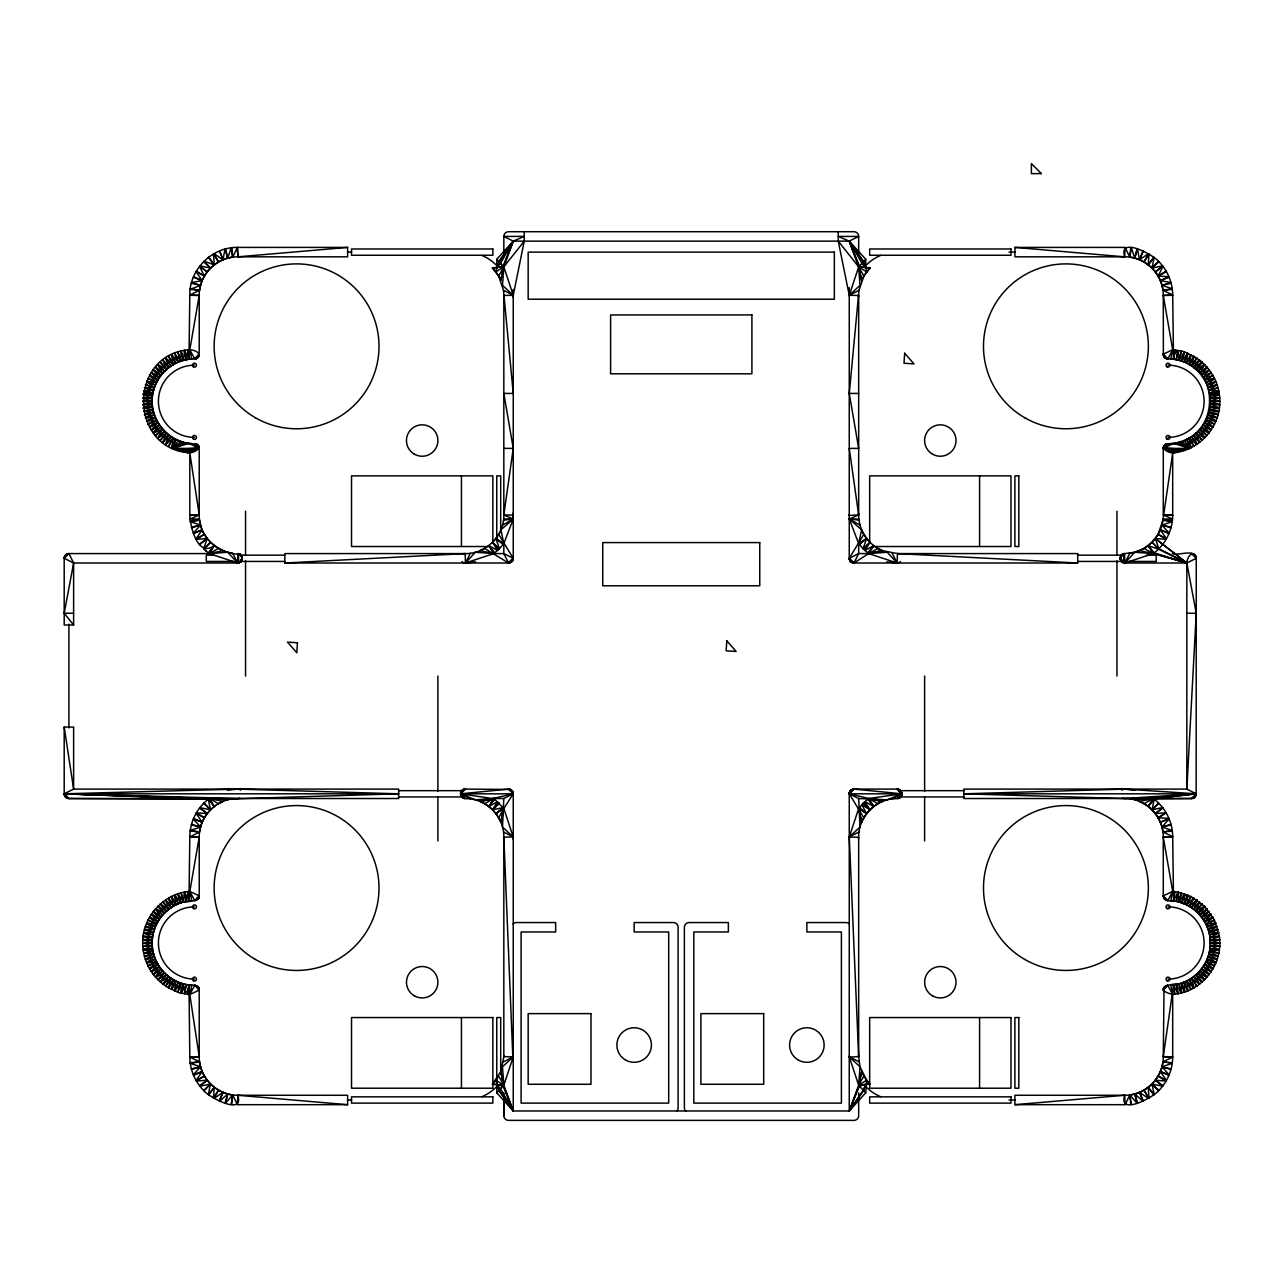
<?xml version="1.0" encoding="UTF-8"?>
<svg xmlns="http://www.w3.org/2000/svg" width="1284" height="1284" viewBox="0 0 1284 1284"><rect width="100%" height="100%" fill="white"/><g stroke="black" fill="none" stroke-linecap="round" stroke-linejoin="round"><path stroke-width="1.5" d="M858.675 1092.861L858.675 1115.684A4.703 4.703 0 0 1 853.972 1120.386L508.544 1120.386A4.703 4.703 0 0 1 503.826 1115.684L503.826 1092.861M1014.906 1104.689L1125.121 1104.689L1124.656 1095.268L1014.906 1095.268L1014.906 1104.689L1124.656 1095.268C1145.328 1095.766 1163.785 1077.324 1163.272 1056.652L1173.528 985.005L1177.942 993.816L1176.256 984.539L1181.248 993.062L1178.953 983.913L1181.553 992.981L1184.795 991.986L1181.617 983.111L1181.553 992.981L1172.693 994.538C1151.748 988.905 1170.751 983.255 1178.953 983.913C1197.089 979.355 1210.668 961.652 1210.379 942.97C1210.668 924.287 1197.089 906.584 1178.953 902.026C1174.314 899.522 1164.042 903.487 1163.272 895.863L1163.272 837.136C1163.785 816.399 1145.232 797.942 1124.495 798.504A4.703 4.703 0 0 1 1122.714 798.022M198.699 898.046L199.229 895.863L189.807 891.401C163.935 893.134 142.219 916.904 142.701 942.809C142.636 955.264 147.259 967.654 155.46 977.012C159.248 981.345 163.758 985.053 168.75 987.91C176.438 990.815 187.287 1000.3 188.989 985.005L189.807 1056.796C189.823 1069.46 195.04 1081.995 204.06 1090.87C209.164 1097.242 244.233 1116.245 237.845 1095.268C217.173 1095.766 198.731 1077.324 199.229 1056.652L199.229 990.076C198.426 982.421 188.234 986.433 183.548 983.913C167.305 979.756 154.497 965.151 152.491 948.507C150.116 931.911 158.718 914.481 173.324 906.263C180.322 899.635 191.653 903.84 198.474 898.431M858.37 513.439A4.703 4.703 0 0 1 858.659 514.804C858.563 528.398 866.106 541.655 877.919 548.412A38.456 38.456 0 0 0 882.429 550.643L897.452 553.597L897.147 563.002L886.891 561.814M1166.931 443.799C1159.147 446.607 1166.642 452.883 1172.693 452.851C1198.566 451.117 1220.281 427.347 1219.8 401.443C1219.864 388.988 1215.242 376.597 1207.04 367.24C1203.252 362.907 1198.742 359.199 1193.767 356.342C1186.063 353.437 1175.229 343.952 1173.528 359.247L1166.498 358.653L1163.368 355.074L1163.272 295.448C1163.785 274.776 1145.328 256.335 1124.656 256.832C1118.284 235.855 1153.353 254.858 1158.441 261.23C1167.477 270.105 1172.693 282.64 1172.693 295.304L1173.528 359.247C1226.316 365.218 1218.757 446.688 1166.081 444.071M1121.446 561.589L1120.13 557.754L1121.927 554.576M240.204 554.303C219.066 554.158 198.522 537.258 199.229 514.964L199.229 448.389L196.003 443.911C203.418 447.281 195.104 452.433 189.807 452.851C128.272 449.159 128.272 353.405 189.807 349.713C202.679 351.062 201.042 359.616 191.749 358.974C175.956 359.873 161.27 370.402 155.348 385.056C142.733 412.485 166.808 445.628 196.436 444.071M160.885 375.474L153.326 369.856L160.885 375.474L155.46 367.24L162.651 373.339L157.772 364.752L164.545 371.301L157.996 364.544L166.567 369.407L162.859 360.274L168.718 367.657L165.604 358.284L170.965 366.036L165.861 358.124L173.324 364.576L171.462 354.882L175.764 363.26L171.735 354.753L178.299 362.12L174.544 353.469L180.9 361.141L180.964 351.27L183.548 360.339L184.559 350.436L188.989 359.247L189.807 295.304C189.213 269.704 212.101 246.817 237.7 247.411L347.611 247.411L347.611 256.832L237.845 256.832C217.173 256.335 198.731 274.776 199.229 295.448L199.229 354.175L196.003 358.653L199.229 354.175L198.892 355.941M64.762 796.032L64.2 793.817L237.7 789.098L398.634 793.817L232.677 798.857L209.244 798.52C197.142 807.315 189.791 822.049 189.807 836.991L188.989 900.935L184.559 892.123L186.244 901.4L184.254 892.187L183.548 902.026L178.011 893.857L180.9 902.829L174.833 895.044L178.299 903.808L174.544 895.157L175.764 904.947L171.462 896.569L173.324 906.263L168.477 898.174L170.965 907.724L165.604 899.972L168.718 909.345L160.468 903.92L166.567 911.094L157.996 906.231L164.545 912.988L155.669 908.687L162.651 915.027L155.46 908.928L160.885 917.161L153.326 911.56L159.28 919.424L151.351 914.32L157.804 921.768L149.57 917.193L156.504 924.223L146.713 923.003L155.348 926.743L146.601 923.292L154.385 929.343L144.514 929.407L153.566 931.991L143.728 932.714L152.94 934.704L143.68 933.019L152.491 937.432L143.134 936.357L152.218 940.193L142.813 939.727L152.122 942.97A42.388 42.388 0 0 0 191.749 985.277L189.807 994.538L199.229 1056.652L189.823 1057.117L199.229 1056.652M65.917 797.444L64.2 793.817L73.621 789.098L73.621 727.081L64.2 727.081L64.2 793.817L209.244 798.52L222.983 801.457A38.456 38.456 0 0 0 199.566 831.968L189.807 836.991L199.229 837.136C198.876 818.357 213.995 801.007 232.677 798.857M65.917 554.656L64.2 558.299L73.621 563.002L237.7 563.002L238.005 553.597A4.703 4.703 0 0 1 241.264 555.218L241.809 555.988M512.99 1060.873L503.826 837.136C504.179 818.357 489.06 801.007 470.377 798.857C467.424 798.536 463.01 799.37 461.261 796.128C459.431 793.175 461.903 788.954 465.37 789.098L510.342 789.451M512.894 513.295A4.703 4.703 0 0 1 513.247 515.109L512.99 519.185M849.35 296.235A4.703 4.703 0 0 1 849.254 295.304L849.27 294.999M849.27 1057.117L858.675 1056.652L849.27 836.686M1121.799 561.911L1124.816 563.002L1153.273 553.581C1165.374 544.785 1172.725 530.051 1172.693 515.109L1172.693 452.851L1162.935 520.132L1158.12 534.337L1152.005 542.313L1144.044 548.412L1134.767 552.264L1123.58 553.741L1120.707 555.988M1164.299 898.8L1163.272 895.863L1172.693 891.401L1177.942 892.123L1191.038 896.569L1204.52 906.231L1214.391 919.922L1219.335 936.052L1219.704 939.727L1210.379 942.97A42.388 42.388 0 0 1 1170.767 985.277L1172.693 994.538L1172.693 1056.796C1172.693 1069.46 1167.477 1081.995 1158.441 1090.87C1153.353 1097.242 1118.284 1116.245 1124.656 1095.268M1210.282 945.746L1219.704 946.212L1210.282 945.746L1219.383 949.582L1210.009 948.507L1219.335 949.887L1209.56 951.235L1218.067 956.227L1208.934 953.948L1217.104 959.485L1208.132 956.596L1215.916 962.663L1207.153 959.196L1215.804 962.936L1206.013 961.716L1212.931 968.746L1204.697 964.172L1211.149 971.635L1203.236 966.515L1209.191 974.395L1201.615 968.778L1207.04 977.012L1199.866 970.913L1206.848 977.252L1197.956 972.951L1204.52 979.708L1195.934 974.845L1202.033 982.019L1193.799 976.594L1199.4 984.17L1191.536 978.215L1194.024 987.765L1189.177 979.676L1193.767 987.91L1186.737 980.992L1187.957 990.783L1184.217 982.132L1184.795 991.986C1206.414 984.956 1221.469 962.406 1219.704 939.727L1210.282 940.193L1219.383 936.357L1210.009 937.432L1218.837 933.019L1209.56 934.704L1218.773 932.714L1208.934 931.991L1217.104 926.454L1208.132 929.343L1215.916 923.292L1207.153 926.743L1215.804 923.003L1206.013 924.223L1212.931 917.193L1204.697 921.768L1211.149 914.32L1203.236 919.424L1210.989 914.064L1201.615 917.161L1207.04 908.928L1199.866 915.027L1204.729 906.44L1197.956 912.988L1204.52 906.231L1195.934 911.094L1199.657 901.962L1193.799 909.345L1196.897 899.972L1189.177 906.263L1193.767 898.03L1186.737 904.947L1187.957 895.157L1184.217 903.808L1184.795 893.953L1181.617 902.829L1184.49 893.857L1178.953 902.026L1178.247 892.187L1176.256 901.4L1177.942 892.123L1173.528 900.935L1172.693 836.991C1172.725 822.049 1165.374 807.315 1153.273 798.52L1129.824 798.857M237.7 1104.689L347.611 1104.689L347.611 1095.268L237.845 1095.268L237.396 1104.689L232.677 1094.931A38.456 38.456 0 0 1 199.566 1061.82L189.823 1057.117M1124.816 247.411L1014.906 247.411L1014.906 256.832L1124.656 256.832L1125.121 247.427L1129.824 257.169A38.456 38.456 0 0 1 1162.935 290.28L1172.693 294.983L1163.272 295.448L1172.693 349.713L1170.767 358.974A42.388 42.388 0 0 1 1210.379 401.282L1219.704 404.524L1210.282 404.059L1219.383 407.895L1210.009 406.819L1219.335 408.2L1209.56 409.548L1218.773 411.538L1208.934 412.26L1217.007 418.086L1208.132 414.909L1215.916 420.959L1207.153 417.509L1215.804 421.248L1206.013 420.028L1212.931 427.058L1204.697 422.484L1211.149 429.931L1203.236 424.827L1209.191 432.708L1201.615 427.091L1208.998 432.949L1199.866 429.225L1204.729 437.812L1197.956 431.263L1204.52 438.021L1195.934 433.157L1199.657 442.29L1193.799 434.907L1196.897 444.28L1191.536 436.528L1196.64 444.441L1189.177 437.988L1191.038 447.683L1186.737 439.305L1189.514 448.389L1163.272 448.389L1163.272 514.964L1172.453 519.041L1163.015 519.041L1172.324 521.063L1162.935 520.132A38.456 38.456 0 0 1 1129.824 553.243L1124.816 563.002L1121.141 561.252M858.675 1056.652L858.675 837.136C858.322 818.357 873.441 801.007 892.123 798.857C895.076 798.536 899.506 799.37 901.256 796.128C903.085 793.175 900.614 788.954 897.147 789.098L853.972 789.098L850.634 790.479M1196.158 794.732L1196.255 558.299C1194.634 549.712 1187.267 554.897 1186.833 563.002L1196.255 613.254L1186.833 789.098L1196.255 793.817L1194.521 797.444M463.267 554.078A4.703 4.703 0 0 1 465.049 553.597C485.85 554.158 504.403 535.588 503.842 514.804A4.703 4.703 0 0 1 504.002 513.889M858.37 1055.127A4.703 4.703 0 0 1 858.659 1056.491L859.991 1066.763L866.636 1080.213L865.737 1092.828L849.254 1110.965L513.247 1110.965L503.826 1085.269L492.237 1084.274L500.888 1071.514L503.842 1056.491A4.703 4.703 0 0 1 504.002 1055.576M900.501 561.589A4.703 4.703 0 0 1 897.147 563.002L868.69 553.581L863.506 549.183L858.675 543.581L849.254 519.041L858.675 514.964L849.254 448.389L858.675 448.389L849.254 393.434L859.012 290.28L863.843 276.076L870.279 267.826L858.675 266.847L838.259 241.135L838.259 231.714M901.817 794.363L901.785 792.966M1120.948 555.587L1120.434 560.033L1122.569 562.44M1120.868 560.867L1120.113 558.684L1123.436 562.793L1124.046 553.645L1120.13 557.754L1124.351 562.986M512.894 792.003L513.247 793.817L503.826 798.52L502.509 827.04L513.247 836.991A4.703 4.703 0 0 1 512.894 838.805M852.592 789.307L849.286 793.351L852.592 789.307L850.329 790.816L849.254 793.817L849.254 1110.965L858.675 1085.269L859.991 1066.763L849.254 1056.796A4.703 4.703 0 0 1 849.35 1055.881M190.192 1062.751L199.566 1061.82L190.273 1063.361L200.545 1066.763L193.338 1074.836L202.166 1071.514L196.083 1080.47L204.397 1076.04L196.388 1081.016L207.189 1080.213L199.903 1086.2L210.496 1084.001L208.313 1094.594L214.284 1087.307L213.497 1098.109L218.473 1090.116L214.027 1098.414L222.983 1092.331L219.66 1101.158L227.75 1093.952L225.599 1103.133L232.677 1094.931L231.746 1104.32M1172.324 289.349L1162.935 290.28L1172.244 288.74L1161.956 285.353L1170.976 282.608L1160.335 280.586L1168.921 276.686L1158.12 276.076L1162.983 266.398L1155.327 271.887L1162.614 265.9L1152.005 268.099L1154.204 257.506L1148.217 264.793L1149.019 253.991L1144.044 262L1148.49 253.686L1139.534 259.769L1137.496 249.128L1134.767 258.148L1131.364 247.876L1129.824 257.169L1130.755 247.796M239.947 562.44L241.36 561.252L237.7 563.002L238.471 553.645L242.178 556.839L241.055 561.589M460.683 794.363L460.731 792.966M901.753 794.812L901.673 792.501M187.913 994.362L188.989 985.005L187.608 994.314L189.807 994.538L199.229 990.076L198.474 987.508M1174.908 349.938L1173.528 359.247L1174.908 349.938L1177.942 350.436L1176.256 359.713L1178.247 350.5L1178.953 360.339L1184.49 352.169L1181.617 361.141L1187.668 353.357L1186.737 363.26L1191.038 354.882L1189.177 364.576L1194.024 356.487L1191.536 366.036L1199.4 360.082L1193.799 367.657L1202.033 362.232L1199.657 360.274L1193.799 367.657M1174.603 891.577L1173.528 900.935L1174.908 891.626M1123.436 562.793L1124.495 553.597A4.703 4.703 0 0 0 1121.237 555.218M189.823 836.686L199.229 837.136L189.807 891.401L191.749 900.678A42.388 42.388 0 0 0 152.122 942.97L142.813 946.212L152.218 945.746L143.134 949.582L152.491 948.507L143.166 949.887L152.94 951.235L143.728 953.226L153.566 953.948L145.413 959.485L154.385 956.596L146.601 962.663L155.348 959.196L146.713 962.936L156.504 961.716L149.57 968.746L157.804 964.172L151.351 971.635L159.28 966.515L153.326 974.395L160.885 968.778L155.46 977.012L162.651 970.913L155.669 977.252L164.545 972.951L157.996 979.708L166.567 974.845L160.468 982.019L168.718 976.594L163.1 984.17L170.965 978.215L168.477 987.765L173.324 979.676L171.462 989.37L175.764 980.992L174.544 990.783L178.299 982.132L174.833 990.895L180.9 983.111L180.964 992.981L183.548 983.913L181.253 993.062L186.244 984.539L184.559 993.816L187.608 994.314M231.746 247.796L232.677 257.169L231.136 247.876L227.75 258.148L225.005 249.128L222.983 259.769L214.027 253.686L218.473 262L213.497 253.991L214.284 264.793L204.06 261.23L210.496 268.099L199.903 265.9L207.189 271.887L199.518 266.398L204.397 276.076L196.083 271.63L202.166 280.586L191.525 282.608L200.545 285.353L190.192 289.349L199.566 290.28A38.456 38.456 0 0 1 232.677 257.169L237.396 247.427L237.845 256.832L347.611 247.411M460.763 794.812L460.844 792.501M524.241 231.714L524.241 241.135L503.826 266.847L492.237 267.826L498.673 276.076L503.488 290.28L513.247 393.434L503.826 393.434L513.247 448.389L503.826 514.964L513.247 519.041L503.826 543.581L498.994 549.183L493.826 553.581L465.37 563.002A4.703 4.703 0 0 1 461.999 561.589M901.625 795.261L901.512 792.067M231.136 1104.224L232.677 1094.931M197.222 444.521L196.003 443.911L199.229 448.389L172.987 448.389L175.764 439.305L171.735 447.811L173.324 437.988L165.861 444.441L170.965 436.528L165.604 444.28L168.718 434.907L162.859 442.29L166.567 433.157L157.996 438.021L164.545 431.263L157.772 437.812L162.651 429.225L153.502 432.949L160.885 427.091L153.326 432.708L159.28 424.827L151.351 429.931L157.804 422.484L149.57 427.058L156.504 420.028L146.713 421.248L155.348 417.509L145.509 418.086L154.385 414.909L145.413 417.798L153.566 412.26L144.434 414.539L152.94 409.548L143.166 408.2L152.491 406.819L143.134 407.895L152.218 404.059L142.813 404.524L152.122 401.282A42.388 42.388 0 0 1 191.749 358.974L189.807 349.713L199.229 295.448L189.823 294.983L199.566 290.28L190.273 288.74M66.688 554.142L64.2 558.299L64.2 625.019L73.621 625.019L64.2 613.254L73.621 563.002L68.903 553.581L64.986 555.683M460.892 795.261L460.988 792.067M1202.033 362.232L1195.934 369.407L1204.52 364.544L1197.956 371.301L1204.729 364.752L1199.866 373.339L1207.04 367.24L1201.615 375.474L1209.191 369.856L1203.236 377.737L1211.149 372.633L1204.697 380.08L1214.391 378.234L1206.013 382.536L1214.52 378.507L1207.153 385.056L1215.916 381.589L1208.132 387.656L1217.104 384.767L1208.934 390.304L1218.773 391.026L1209.56 393.016L1218.837 391.331L1209.64 393.434L1219.19 393.434L1210.009 395.745L1219.383 394.67L1210.282 398.505L1219.672 397.735L1210.379 401.282A42.388 42.388 0 0 1 1170.767 443.574L1164.941 444.794L1163.272 448.389L1174.603 452.674M64.553 556.486L64.2 558.299A4.703 4.703 0 0 1 68.903 553.581L209.244 553.581L227.75 552.264L237.7 563.002L240.333 562.199L242.227 559.599M475.61 561.814L465.37 563.002L465.209 553.581L284.807 553.581L284.807 563.002L508.544 563.002L512.188 561.285L513.247 558.299L513.247 289.494M512.894 297.118A4.703 4.703 0 0 0 513.247 295.304L524.241 241.135M901.464 795.711L901.32 791.634A4.703 4.703 0 0 0 897.147 789.098L901.849 793.817L901.256 796.128M1172.324 831.037L1162.935 831.968L1172.244 830.427L1161.956 827.04L1169.162 818.951L1160.335 822.274L1168.921 818.373L1158.12 817.764L1166.113 812.788L1155.327 813.574L1162.614 807.604L1152.005 809.787L1154.204 799.194L1148.217 806.48L1153.706 798.808L1192.001 798.504L1194.874 797.139L1196.255 793.817L1153.273 798.52L1139.534 801.457A38.456 38.456 0 0 1 1162.935 831.968L1172.693 836.686L1163.272 837.136L1172.693 891.401L1170.767 900.678A42.388 42.388 0 0 1 1210.379 942.97L1219.704 946.212M461.052 795.711L460.651 793.817L508.544 789.098A4.703 4.703 0 0 1 513.247 793.817L503.826 808.535L500.888 822.274A38.456 38.456 0 0 0 480.088 801.457L513.247 793.817L513.247 1110.965L496.764 1092.828L496.764 1017.554L500.696 1017.554L500.696 1074.467M851.741 562.44L853.972 563.002L858.675 553.581L858.675 543.581L861.612 529.827L849.254 519.041L858.948 519.041M865.737 1092.828L858.675 1085.269L861.612 1071.514A38.456 38.456 0 0 0 869.958 1084.001L858.675 1085.269L849.254 1056.796L859.012 1061.82M184.254 993.752L186.244 984.539M1134.767 258.148L1136.902 248.968M242.066 560.033L242.018 556.405L238.92 553.741L242.178 556.839L238.92 553.741L241.264 555.218M500.696 280.169L503.826 266.847L513.247 241.135L524.241 236.417L503.826 236.417L503.826 253.526M500.696 821.856L503.826 808.535L494.26 798.808L460.651 793.817L461.181 791.634A4.703 4.703 0 0 1 465.37 789.098L460.651 793.817L461.261 796.128M865.737 1084.274L863.073 1090.437L849.254 1110.965L859.349 1086.2L865.737 1084.274L863.506 1090.87L849.254 1110.965L858.98 1085.702L869.958 1084.001L866.636 1080.213L858.675 1085.269L861.821 1071.931M498.673 534.337L513.247 558.299L508.544 563.002C513.777 562.665 515.863 553.966 508.544 563.002L484.598 548.412A38.456 38.456 0 0 1 480.088 550.643L493.826 553.581L503.826 553.581L513.247 558.299A4.703 4.703 0 0 1 508.544 563.002L503.826 553.581L503.826 543.581L500.888 529.827L513.247 519.041L503.569 519.041M1181.248 351.19L1178.953 360.339L1181.553 351.27M1181.248 892.878L1178.953 902.026L1181.553 892.958M461.502 796.513L460.651 793.817L461.421 791.233M1163.625 446.623L1163.272 448.389L1174.908 452.626M225.005 1102.972L227.75 1093.952M900.999 796.513L901.849 793.817L901.095 791.233M178.011 992.083L180.9 983.111L177.722 991.986M1181.617 361.141L1184.49 352.169M496.764 1092.828L503.826 1085.269L513.247 1056.796A4.703 4.703 0 0 0 512.894 1054.983M849.27 515.43L858.675 514.964L858.675 295.448L849.254 295.304L858.675 266.847L865.737 259.272L849.254 241.135L838.259 236.417L858.675 236.417L858.675 253.526M849.35 837.922A4.703 4.703 0 0 1 849.254 836.991L858.675 808.535L863.506 802.917L868.69 798.52L901.849 793.817L900.806 790.864M241.649 560.867L242.387 558.684L240.333 562.199L242.371 557.754L238.471 553.645L238.631 562.906M461.999 790.511L460.651 793.817L465.049 798.504A4.703 4.703 0 0 1 461.791 796.882L460.651 793.817L461.694 790.864M850.056 791.185L849.286 793.351L853.972 789.098L901.849 793.817L900.71 796.882A4.703 4.703 0 0 1 897.452 798.504L901.849 793.817L900.501 790.511M1142.856 250.942L1139.534 259.769L1143.418 251.183M1187.668 353.357L1184.217 362.12L1187.957 353.469M1184.217 903.808L1187.668 895.044M900.389 797.22L901.849 793.817L900.164 790.19M219.083 1100.918L222.983 1092.331M462.112 797.22L460.651 793.817L462.352 790.19M171.735 989.499L175.764 980.992M1186.737 363.26L1190.766 354.753M1190.766 896.441L1186.737 904.947L1191.038 896.569M1125.121 1104.689L1129.824 1094.931A38.456 38.456 0 0 0 1162.935 1061.82L1172.693 1057.117L1163.272 1056.652L1164.042 987.508M900.036 797.524L901.849 793.817L899.779 789.917M171.462 447.683L175.764 439.305M470.377 553.243L465.37 563.002L475.321 552.264L493.826 553.581L488.771 545.62L497.566 550.435L492.558 542.313L499.444 548.75L495.881 538.526L503.826 543.581M189.807 994.538L194.67 985.374L197.897 986.802L199.229 990.076A4.703 4.703 0 0 0 194.67 985.374L199.229 990.076L195.569 985.486L198.892 988.311L195.569 985.486M462.465 797.524L460.651 793.817L462.721 789.917M1174.603 349.89L1172.693 349.713L1167.83 358.894L1166.081 358.477M1172.693 891.401L1167.83 900.582L1164.604 899.137L1163.272 895.863A4.703 4.703 0 0 0 1167.83 900.582L1163.272 895.863L1166.931 900.453L1163.625 897.628L1166.931 900.453M850.971 790.174L849.286 793.351L853.972 789.098L849.254 793.817L863.843 817.764M899.651 797.797L901.849 793.817L899.394 789.66M168.75 446.222L173.324 437.988L168.477 446.078M168.75 987.91L173.324 979.676M1189.177 364.576L1193.767 356.342M498.673 276.076L503.826 266.847L496.764 259.272L513.247 241.135L849.254 241.135L858.675 236.417A4.703 4.703 0 0 0 853.972 231.714L508.544 231.714A4.703 4.703 0 0 0 503.826 236.417L513.247 241.135L503.537 266.398L492.558 268.099A38.456 38.456 0 0 1 500.888 280.586L503.826 266.847L495.881 271.887L496.764 267.826L498.994 261.23L513.247 241.135L503.168 265.9L496.764 267.826L496.764 259.272M498.673 817.764L503.826 808.535L513.247 836.991L503.826 837.136L503.826 1056.652L513.247 1056.796L502.509 1066.763L503.826 1085.269L495.881 1080.213L498.994 1090.87L513.247 1110.965L503.537 1085.702L492.558 1084.001A38.456 38.456 0 0 0 497.807 1077.469M851.356 562.215L849.254 558.299L863.843 534.337M858.675 1085.269L863.843 1076.04M198.201 898.8L199.229 895.863L199.229 837.136M462.85 797.797L460.651 793.817L463.123 789.66M1189.177 906.263L1194.024 898.174M858.675 543.581L866.636 538.526L863.073 548.75L869.958 542.313L864.934 550.435L873.73 545.62L868.69 553.581L853.972 563.002L850.971 561.927M899.249 798.022L901.849 793.817L898.961 789.467M1121.558 554.881L1120.338 556.839L1123.58 553.741L1120.13 557.754M199.566 520.132L190.273 521.673L200.545 525.076L193.338 533.149L202.166 529.827L196.083 538.782L204.397 534.337L196.388 539.328L207.189 538.526L203.626 548.75L210.496 542.313L204.06 549.183L209.244 553.581L214.284 545.62C197.575 557.994 190.225 526.633 189.807 515.109L189.807 452.851L199.229 514.964L190.064 519.041L199.501 519.041L190.192 521.063L199.566 520.132A38.456 38.456 0 0 0 232.677 553.243L237.7 563.002A4.703 4.703 0 0 0 241.873 560.466M1148.217 806.48L1153.273 798.52L1134.767 799.836M165.861 986.128L170.965 978.215L165.604 985.968M1196.64 358.124L1191.536 366.036L1196.897 358.284M1196.64 899.811L1191.536 907.724L1196.897 899.972M239.081 562.793L242.371 557.754M463.267 798.022L460.651 793.817L463.54 789.467M198.892 446.623L199.229 448.389L188.989 443.317L172.987 448.389L178.299 440.444M898.816 798.215L901.849 793.817L898.527 789.307M208.794 553.292L214.284 545.62L208.313 552.906M208.794 1094.979L214.284 1087.307M494.26 798.808L488.771 806.48L497.566 801.665L492.558 809.787L503.168 807.604L495.881 813.574L503.826 808.535M868.241 553.292L873.73 545.62L867.759 552.906M1148.217 264.793L1153.706 257.121M463.684 798.215L460.651 793.817L463.989 789.307M64.762 556.068L68.903 553.581L64.2 558.299L65.58 554.961L68.903 553.581L67.105 553.934M163.1 442.482L168.718 434.907M1193.799 909.345L1199.4 901.769M898.367 798.359L901.849 793.817L898.078 789.195M162.859 983.977L168.718 976.594M198.699 356.358L197.575 357.771L199.229 354.175A4.703 4.703 0 0 1 194.67 358.894L189.807 349.713M195.569 900.453L198.892 897.628L195.569 900.453L199.229 895.863L197.897 899.137L194.67 900.582L189.807 891.401M1163.818 446.206L1164.941 444.794L1163.272 448.389L1177.942 452.128M1166.931 985.486L1163.625 988.311L1166.931 985.486L1163.272 990.076L1164.604 986.802L1167.83 985.374L1172.693 994.538M464.134 798.359L460.651 793.817L464.439 789.195M494.757 799.194L488.771 806.48L493.826 798.52L503.826 798.52M1192.467 798.423L1196.255 793.817L1124.816 789.098L963.867 793.817L1124.656 798.52L1196.255 793.817L1195.452 796.433L1191.536 798.52L963.867 798.52L963.867 789.098L1186.833 789.098L1186.833 563.002L1155.327 538.526L1158.89 548.75L1186.833 563.002L1196.255 558.299C1194.361 548.107 1178.648 556.229 1172.404 553.581M897.917 798.455L901.849 793.817L897.612 789.13M160.468 440.332L166.567 433.157L160.243 440.139M1202.033 903.92L1195.934 911.094L1202.273 904.113M198.474 356.743L197.897 357.45M160.243 981.827L166.567 974.845M464.599 798.455L460.651 793.817L464.904 789.13M1195.934 369.407L1202.273 362.425M204.06 1090.87L210.496 1084.001L203.626 1090.437M498.994 802.917L492.558 809.787L499.444 803.351M863.506 549.183L869.958 542.313M1158.441 261.23L1152.005 268.099L1158.89 261.663M1158.441 802.917L1152.005 809.787L1158.89 803.351M511.16 562.215L512.46 560.915L508.544 563.002L513.054 559.663M157.772 979.499L164.545 972.951M838.259 241.135L849.254 295.304L859.991 285.353L858.675 266.847L849.254 241.135L863.506 261.23L865.737 267.826L866.636 271.887L858.675 266.847L861.612 280.586A38.456 38.456 0 0 1 869.958 268.099L858.98 266.398L849.254 241.135L863.073 261.663L865.737 267.826L859.349 265.9L849.254 241.135L861.821 263.092L865.737 267.826L865.737 259.272M858.37 838.661A4.703 4.703 0 0 0 858.659 837.296L849.254 836.991L859.991 827.04L858.675 798.52L849.254 793.817A4.703 4.703 0 0 1 853.972 789.098M155.669 435.565L162.651 429.225L155.46 435.324M1199.866 373.339L1206.848 366.999M1199.866 915.027L1206.848 908.687M186.244 442.852L172.987 448.389L180.9 441.423M199.903 544.512L207.189 538.526L199.518 544.015M859.349 544.512L866.636 538.526L858.98 544.015M153.502 974.636L160.885 968.778M1201.615 375.474L1208.998 369.615M1208.998 911.303L1201.615 917.161L1209.191 911.56M1193.767 797.958L1194.874 797.139M495.881 813.574L503.537 808.085M199.518 1085.702L207.189 1080.213M1155.327 813.574L1162.983 808.085M151.528 430.188L159.28 424.827M151.528 971.876L159.28 966.515M1203.236 377.737L1210.989 372.376M1170.767 443.574L1163.272 448.389L1178.247 452.064M1166.113 271.101L1158.12 276.076L1166.434 271.63M1158.12 817.764L1166.113 812.788M149.73 427.315L157.804 422.484M512.701 560.514L508.544 563.002L509.459 562.906M149.73 969.003L157.804 964.172M1212.786 375.249L1204.697 380.08L1212.931 375.506M1204.697 921.768L1212.786 916.936M172.987 448.389L183.548 442.226M502.509 525.076L513.247 519.041L503.488 520.132M237.7 563.002L209.244 553.581L218.473 548.412M892.123 553.243L897.147 563.002L887.196 552.264L868.69 553.581L877.919 548.412L882.429 550.643L868.69 553.581L858.675 553.581L849.254 558.299A4.703 4.703 0 0 0 853.972 563.002L1077.709 563.002L1077.709 553.581L897.291 553.581A4.703 4.703 0 0 1 899.249 554.078M484.598 803.688L493.826 798.52L475.321 799.836L460.651 793.817L513.247 793.817L508.544 789.098L511.867 790.479L513.231 793.351L508.544 789.098M1144.044 803.688L1153.273 798.52M892.123 798.857L901.849 793.817L849.254 793.817L882.012 801.665M148.125 424.33L156.504 420.028L147.981 424.057M849.254 295.304L859.012 290.28M148.125 966.017L156.504 961.716L147.981 965.745M849.254 836.991L859.012 831.968M503.488 1061.82L513.247 1056.796M1214.391 919.922L1206.013 924.223L1214.52 920.195M197.222 358.043L196.003 358.653L196.837 358.284M1165.294 444.521L1166.498 443.911L1163.272 448.389L1181.248 451.374M1167.381 358.846L1164.941 357.771L1163.272 354.175L1172.693 349.713M193.579 533.727L202.166 529.827M193.579 1075.414L202.166 1071.514M1207.153 385.056L1215.804 381.316M901.849 793.817L887.196 799.836L858.675 798.52M146.601 420.959L155.348 417.509M187.913 452.674L199.229 448.389L197.575 444.794L198.699 446.206M1160.335 280.586L1169.162 277.264M187.608 452.626L199.229 448.389L194.67 443.67A4.703 4.703 0 0 1 199.229 448.389L184.254 452.064L199.229 448.389L194.67 443.67M1208.132 387.656L1217.007 384.478M145.509 959.774L154.385 956.596M1208.132 929.343L1217.007 926.165M191.525 527.804L200.545 525.076L191.364 527.21M191.525 1069.492L200.545 1066.763L191.364 1068.898M1170.976 824.296L1161.956 827.04L1171.136 824.89M144.514 414.844L153.566 412.26M1218.002 387.72L1208.934 390.304L1218.067 388.025M144.514 956.532L153.566 953.948L144.434 956.227M1218.002 929.407L1208.934 931.991L1218.067 929.712M868.69 553.581L882.012 550.435M480.489 801.665L493.826 798.52L477.134 800.462M1161.956 285.353L1171.136 283.202M143.728 411.538L152.94 409.548L143.68 411.233M209.244 553.581L222.983 550.643M227.445 790.286L237.7 789.098A4.703 4.703 0 0 1 240.718 790.19M143.68 952.921L152.94 951.235M181.253 451.374L199.229 448.389L191.749 443.574A42.388 42.388 0 0 1 152.122 401.282L142.813 398.04L152.218 398.505L143.134 394.67L152.491 395.745L143.326 393.434L152.876 393.434L143.68 391.331L152.94 393.016L143.728 391.026L153.566 390.304L144.514 387.72L154.385 387.656L146.601 381.589L155.348 385.056L146.713 381.316L156.504 382.536L149.57 375.506L157.804 380.08L151.351 372.633L159.28 377.737L153.326 369.856M180.964 451.294L199.229 448.389L174.544 449.095M1210.009 937.432L1219.335 936.052M1153.706 798.808L1196.255 793.817A4.703 4.703 0 0 1 1191.536 798.52L1196.255 793.817L963.867 793.817M1210.009 395.745L1219.383 394.67M199.229 448.389L178.011 450.395L199.229 448.389L174.833 449.207M142.829 404.829L152.218 404.059M142.829 946.517L152.218 945.746M1210.282 940.193L1219.672 939.423M284.807 563.002L465.209 553.581M1210.282 398.505L1219.704 398.04M189.823 515.43L199.229 514.964L189.807 515.109M513.247 515.109L503.826 514.964L503.826 295.448L513.247 295.304L512.99 291.227M1163.272 295.448L1172.693 295.304M142.701 401.443L152.122 401.282L142.701 401.122M1219.8 401.122L1210.379 401.282L1219.8 401.443M1163.272 837.136L1172.693 836.991M142.701 943.13L152.122 942.97L142.701 942.809M1219.8 942.809L1210.379 942.97L1219.8 943.13M347.531 252.113L351.527 252.113M1008.983 252.113L1014.97 252.113M849.254 393.434L858.675 393.434M503.826 448.389L513.247 448.389M488.915 546.519L351.527 546.519L351.527 475.866L492.847 475.866L492.847 542.586M873.666 546.519L1010.973 546.519L1010.973 475.866L869.669 475.866L869.669 542.586M205.488 550.435L206.291 551.141M214.139 555.153L206.291 555.153L206.291 561.429L233.768 561.429M239.659 555.153L284.807 555.153M1077.709 555.153L1122.842 555.153M1146.403 555.153L1156.21 555.153L1156.21 561.429L1128.732 561.429M241.617 561.429L284.807 561.429M1077.709 561.429L1122.842 561.429M64.2 613.254L73.621 613.254M1186.833 613.254L1196.255 613.254M398.634 790.671L463.396 790.671M899.105 790.671L963.867 790.671M65.275 796.802L64.2 793.817L398.634 793.817M398.634 796.947L463.396 796.947M899.105 796.947L963.867 796.947M347.531 1099.987L351.527 1099.987M1008.983 1099.987L1014.97 1099.987M189.807 295.304L199.229 295.448M1172.693 515.109L1163.272 514.964L1172.693 515.43M1163.272 1056.652L1172.693 1056.796M227.75 799.836L209.244 798.52L214.284 806.48L208.313 799.194L68.903 798.52L65.58 797.139L64.2 793.817L237.845 798.52A4.703 4.703 0 0 0 239.803 798.022M1187.957 449.095L1163.272 448.389L1167.83 443.67A4.703 4.703 0 0 0 1163.272 448.389L1181.553 451.294M1187.668 449.207L1163.272 448.389L1173.528 443.317L1189.514 448.389L1184.217 440.444M190.192 831.037L199.566 831.968L190.273 830.427L200.545 827.04L193.338 818.951L202.166 822.274L196.083 813.318L204.397 817.764L196.388 812.788L207.189 813.574L199.903 807.604L210.496 809.787L208.313 799.194L64.2 793.817L67.538 798.311L64.2 793.817L208.794 798.808L214.284 806.48M897.291 553.581L1077.709 563.002M1162.935 520.132L1172.244 521.673L1161.956 525.076L1169.162 533.149L1160.335 529.827L1166.434 538.782L1158.12 534.337L1166.113 539.328L1155.327 538.526L1186.833 563.002L1153.273 553.581L1134.767 552.264L1124.816 563.002A4.703 4.703 0 0 1 1120.627 560.466M1130.755 1104.32L1129.824 1094.931L1136.902 1103.133L1134.767 1093.952L1142.856 1101.158L1139.534 1092.331L1148.49 1098.414L1144.044 1090.116L1149.019 1098.109L1148.217 1087.307L1154.204 1094.594L1152.005 1084.001L1162.614 1086.2L1155.327 1080.213L1166.113 1081.016L1158.12 1076.04L1166.434 1080.47L1160.335 1071.514L1169.162 1074.836L1161.956 1066.763L1172.244 1063.361L1162.935 1061.82L1172.324 1062.751M1210.282 404.059L1219.672 404.829M142.829 397.735L152.218 398.505M142.829 939.423L152.218 940.193M1014.906 247.411L1124.656 256.832M237.845 1095.268L347.611 1104.689M1184.795 450.299L1163.272 448.389L1184.49 450.395M1195.886 556.486L1196.255 558.299A4.703 4.703 0 0 0 1191.536 553.581L1192.467 553.677M859.012 520.132L849.254 519.041L859.991 525.076M885.366 800.462L868.69 798.52L873.73 806.48L864.934 801.665L869.958 809.787L861.821 804.779L866.636 813.574L858.675 808.535L861.612 822.274A38.456 38.456 0 0 1 882.429 801.457L868.69 798.52L877.919 803.688M143.166 394.365L152.491 395.745M143.166 936.052L152.491 937.432M1209.56 409.548L1218.837 411.233M1218.837 952.921L1209.56 951.235L1218.773 953.226M1135.056 790.286L1124.816 789.098A4.703 4.703 0 0 0 1121.799 790.19M1139.534 550.643L1153.273 553.581L1148.217 545.62L1158.441 549.183L1186.833 563.002L1124.816 563.002L1124.495 553.597M191.364 283.202L200.545 285.353M1171.136 527.21L1161.956 525.076L1170.976 527.804M191.364 824.89L200.545 827.04L191.525 824.296M1171.136 1068.898L1161.956 1066.763L1170.976 1069.492M1218.067 414.539L1208.934 412.26L1218.002 414.844M144.434 388.025L153.566 390.304M144.434 929.712L153.566 931.991M1208.934 953.948L1218.002 956.532M496.764 1084.274L503.168 1086.2L513.247 1110.965L499.444 1090.437L496.764 1084.274L500.696 1089.009L513.247 1110.965M1191.536 553.581L1195.452 555.683L1196.255 558.299L1191.536 553.581L1195.452 555.683M1208.132 414.909L1217.104 417.798M145.413 384.767L154.385 387.656L145.509 384.478M145.413 926.454L154.385 929.343L145.509 926.165M1208.132 956.596L1217.007 959.774M193.338 277.264L202.166 280.586L193.579 276.686M850.634 561.622L853.972 563.002L850.056 560.915L850.634 561.622L853.972 563.002L849.254 558.299L849.254 287.568M513.054 792.437L509.909 789.307L512.188 790.816M1176.256 442.852L1189.514 448.389L1181.617 441.423M1160.335 529.827L1168.921 533.727M1160.335 1071.514L1168.921 1075.414M193.579 818.373L202.166 822.274M1214.52 424.057L1206.013 420.028L1214.391 424.33M147.981 378.507L156.504 382.536L148.125 378.234M1214.52 965.745L1206.013 961.716L1214.391 966.017M147.981 920.195L156.504 924.223L148.125 919.922M1165.294 358.043L1166.498 358.653L1163.272 354.175L1163.625 355.941M503.488 290.28L513.247 295.304L503.826 266.847L502.509 285.353L513.247 295.304M503.488 831.968L513.247 836.991L512.99 832.915M460.651 793.817L470.377 798.857M1144.044 548.412L1153.273 553.581M209.244 798.52L218.473 803.688M1178.953 442.226L1189.514 448.389M1204.697 422.484L1212.786 427.315M849.815 560.514L853.972 563.002L849.286 558.749L849.815 560.514L849.286 558.749M1204.697 964.172L1212.786 969.003M149.73 375.249L157.804 380.08M149.73 916.936L157.804 921.768M196.388 271.101L204.397 276.076M510.759 789.66L513.231 793.351L509.459 789.195M1203.236 424.827L1210.989 430.188M1203.236 966.515L1210.989 971.876M151.528 372.376L159.28 377.737M151.528 914.064L159.28 919.424M239.803 554.078L240.943 554.881M503.537 544.015L495.881 538.526L503.168 544.512M858.98 808.085L866.636 813.574L859.349 807.604M1155.327 1080.213L1162.983 1085.702M199.518 808.085L207.189 813.574M66.688 797.958L64.553 795.615M1201.615 968.778L1208.998 974.636M153.502 911.303L160.885 917.161M1207.04 435.324L1199.866 429.225L1206.848 435.565M155.669 366.999L162.651 373.339M1164.604 357.45L1163.272 354.175A4.703 4.703 0 0 0 1167.83 358.894L1163.272 354.175M1158.89 548.75L1152.005 542.313L1158.441 549.183M863.073 803.351L869.958 809.787L863.506 802.917M1158.89 1090.437L1152.005 1084.001L1158.441 1090.87M203.626 261.663L210.496 268.099M203.626 803.351L210.496 809.787L204.06 802.917M1197.956 972.951L1204.729 979.499M157.772 906.44L164.545 912.988M64.2 793.817A4.703 4.703 0 0 0 68.903 798.52L64.2 793.817L68.903 798.52L398.634 798.52L398.634 789.098L73.621 789.098L64.2 727.081M492.558 542.313L498.994 549.183M1202.273 440.139L1195.934 433.157L1202.033 440.332M1195.934 974.845L1202.273 981.827M160.243 362.425L166.567 369.407L160.468 362.232M160.243 904.113L166.567 911.094M1164.042 356.743L1164.941 357.771L1163.818 356.358M867.759 799.194L873.73 806.48L868.241 798.808M494.757 552.906L488.771 545.62L494.26 553.292M208.313 257.506L214.284 264.793L208.794 257.121M1193.799 976.594L1199.657 983.977M162.859 901.962L168.718 909.345L163.1 901.769M1193.799 434.907L1199.4 442.482M163.1 360.082L168.718 367.657M1148.217 1087.307L1153.706 1094.979M1196.897 985.968L1191.536 978.215L1196.64 986.128M165.861 899.811L170.965 907.724M1194.024 446.078L1189.177 437.988L1193.767 446.222M168.477 356.487L173.324 364.576L168.75 356.342M1120.113 558.684L1122.168 562.199M863.843 276.076L858.675 266.847L861.821 280.169M498.673 1076.04L503.826 1085.269L500.888 1071.514M168.75 898.03L173.324 906.263M1191.038 989.37L1186.737 980.992L1190.766 989.499M1186.737 439.305L1190.766 447.811M171.735 896.441L175.764 904.947M1139.534 1092.331L1143.418 1100.918M1184.217 982.132L1187.668 990.895M174.833 353.357L178.299 362.12M512.46 791.185L513.231 793.351M177.722 352.265L180.9 361.141L178.011 352.169M177.722 893.953L180.9 902.829M1181.617 983.111L1184.49 992.083M1134.767 1093.952L1137.496 1102.972M180.964 892.958L183.548 902.026L181.253 892.878M181.253 351.19L183.548 360.339M858.675 808.535L861.821 821.856M500.696 1071.931L503.826 1085.269M225.599 248.968L227.75 258.148M1176.256 984.539L1178.247 993.752M184.254 350.5L186.244 359.713L184.559 350.436M1129.824 1094.931L1131.364 1104.224M1174.908 994.314L1173.528 985.005L1174.603 994.362M187.608 349.938L188.989 359.247L187.913 349.89M187.608 891.626L188.989 900.935L187.913 891.577M237.396 247.427L237.845 256.832M1116.968 511.192L1116.968 554.881M1116.968 560.851L1116.968 676.058M979.58 475.866L979.58 546.519M979.58 1017.554L979.58 1088.206M924.624 676.058L924.624 791.249M924.624 797.22L924.624 840.908M503.826 1098.574L503.826 1115.684M500.696 532.78L500.696 475.866L496.764 475.866L496.764 538.67M461.438 475.866L461.438 546.519M461.438 1017.554L461.438 1088.206M437.892 676.058L437.892 791.249M437.892 797.22L437.892 840.908M245.549 511.192L245.549 554.881M245.549 560.851L245.549 676.058M73.621 563.002L73.621 625.019M68.903 624.152L68.903 727.948M504.002 296.524A4.703 4.703 0 0 1 503.842 295.609M858.659 295.609A4.703 4.703 0 0 1 858.37 296.973M849.254 515.109A4.703 4.703 0 0 1 849.35 514.194M504.002 838.211A4.703 4.703 0 0 1 503.842 837.296M849.446 923.934A4.703 4.703 0 0 0 846.108 922.554L806.866 922.554L806.866 931.975L841.405 931.975L841.405 1103.116L693.809 1103.116L693.809 931.975L728.365 931.975L728.365 922.554L689.107 922.554A4.703 4.703 0 0 0 684.388 927.273L684.388 1107.835A4.703 4.703 0 0 0 685.768 1111.158M676.732 1111.158A4.703 4.703 0 0 0 678.112 1107.835L678.112 927.273A4.703 4.703 0 0 0 673.41 922.554L634.152 922.554L634.152 931.975L668.691 931.975L668.691 1103.116L521.095 1103.116L521.095 931.975L555.651 931.975L555.651 922.554L516.393 922.554A4.703 4.703 0 0 0 513.054 923.934M1167.991 365.17A36.112 36.112 0 0 1 1204.103 401.282A36.112 36.112 0 0 1 1167.991 437.395M868.786 541.094A38.456 38.456 0 0 1 861.612 529.827M194.526 437.395A36.112 36.112 0 0 1 158.413 401.282A36.112 36.112 0 0 1 194.526 365.17M497.807 535.781A38.456 38.456 0 0 1 493.714 541.094M1167.991 906.857A36.112 36.112 0 0 1 1204.103 942.97A36.112 36.112 0 0 1 1167.991 979.082M194.526 979.082A36.112 36.112 0 0 1 158.413 942.97A36.112 36.112 0 0 1 194.526 906.857M495.897 1087.339A43.174 43.174 0 0 1 481.885 1096.697M880.615 1096.697A43.174 43.174 0 0 1 866.62 1087.339M866.62 264.761A43.174 43.174 0 0 1 880.615 255.404M481.885 255.404A43.174 43.174 0 0 1 495.897 264.761M297.455 642.77L296.813 652.754L287.472 642.112L297.455 642.77M726.792 640.812L726.134 650.811L736.117 651.453L726.792 640.812M904.658 353.244L904 363.228L913.983 363.886L904.658 353.244M499.444 261.663L496.764 267.826L500.696 263.092L513.247 241.135L499.444 261.663M199.229 354.175L194.67 358.894L199.229 354.175M199.229 895.863L194.67 900.582A4.703 4.703 0 0 0 199.229 895.863M1167.83 985.374L1163.272 990.076A4.703 4.703 0 0 1 1167.83 985.374M219.66 250.942L222.983 259.769L219.66 250.942M1041.404 173.613L1031.389 173.613L1031.389 163.614L1041.404 173.613M492.847 248.984L351.527 248.984L351.527 255.259L492.847 255.259L492.847 248.984M1010.973 248.984L869.669 248.984L869.669 255.259L1010.973 255.259L1010.973 248.984M834.343 252.113L528.173 252.113L528.173 299.22L834.343 299.22L834.343 252.113M751.91 314.933L610.606 314.933L610.606 373.805L751.91 373.805L751.91 314.933M1018.822 475.866L1014.906 475.866L1014.906 546.519L1018.822 546.519L1018.822 475.866M759.759 542.586L602.742 542.586L602.742 585.777L759.759 585.777L759.759 542.586M590.977 1013.622L528.173 1013.622L528.173 1084.274L590.977 1084.274L590.977 1013.622M763.691 1013.622L700.887 1013.622L700.887 1084.274L763.691 1084.274L763.691 1013.622M492.847 1017.554L351.527 1017.554L351.527 1088.206L492.847 1088.206L492.847 1017.554M1010.973 1017.554L869.669 1017.554L869.669 1088.206L1010.973 1088.206L1010.973 1017.554M1018.822 1017.554L1014.906 1017.554L1014.906 1088.206L1018.822 1088.206L1018.822 1017.554M492.847 1096.841L351.527 1096.841L351.527 1103.116L492.847 1103.116L492.847 1096.841M1010.973 1096.841L869.669 1096.841L869.669 1103.116L1010.973 1103.116L1010.973 1096.841M1186.833 563.002L1153.706 553.292L1148.217 545.62L1154.204 552.906L1186.833 563.002M798.231 1059.99A17.27 17.27 0 0 0 824.135 1045.032A17.27 17.27 0 0 0 798.231 1030.073A17.27 17.27 0 0 0 798.231 1059.99M625.517 1059.99A17.27 17.27 0 0 0 651.421 1045.032A17.27 17.27 0 0 0 625.517 1030.073A17.27 17.27 0 0 0 625.517 1059.99M1166.851 366.759A1.958 1.958 0 0 0 1169.949 365.362A1.958 1.958 0 0 0 1167.172 363.388A1.958 1.958 0 0 0 1166.851 366.759M1167.012 439.096A1.958 1.958 0 0 0 1169.949 437.395A1.958 1.958 0 0 0 1167.012 435.693A1.958 1.958 0 0 0 1167.012 439.096M932.473 454.135A15.697 15.697 0 0 0 956.018 440.54A15.697 15.697 0 0 0 932.473 426.93A15.697 15.697 0 0 0 932.473 454.135M1024.712 417.717A82.433 82.433 0 0 0 1148.361 346.327A82.433 82.433 0 0 0 1024.712 274.937A82.433 82.433 0 0 0 1024.712 417.717M193.531 439.096A1.958 1.958 0 0 0 196.484 437.395A1.958 1.958 0 0 0 193.531 435.693A1.958 1.958 0 0 0 193.531 439.096M193.37 366.759A1.958 1.958 0 0 0 196.468 365.362A1.958 1.958 0 0 0 193.707 363.388A1.958 1.958 0 0 0 193.37 366.759M414.331 454.135A15.697 15.697 0 0 0 437.892 440.54A15.697 15.697 0 0 0 414.331 426.93A15.697 15.697 0 0 0 414.331 454.135M255.355 417.717A82.433 82.433 0 0 0 379.005 346.327A82.433 82.433 0 0 0 255.355 274.937A82.433 82.433 0 0 0 255.355 417.717M1167.012 908.558A1.958 1.958 0 0 0 1169.949 906.857A1.958 1.958 0 0 0 1167.012 905.156A1.958 1.958 0 0 0 1167.012 908.558M1167.012 980.783A1.958 1.958 0 0 0 1169.949 979.082A1.958 1.958 0 0 0 1167.012 977.381A1.958 1.958 0 0 0 1167.012 980.783M932.473 995.822A15.697 15.697 0 0 0 956.018 982.228A15.697 15.697 0 0 0 932.473 968.634A15.697 15.697 0 0 0 932.473 995.822M1024.712 959.405A82.433 82.433 0 0 0 1148.361 888.014A82.433 82.433 0 0 0 1024.712 816.624A82.433 82.433 0 0 0 1024.712 959.405M193.531 980.783A1.958 1.958 0 0 0 196.484 979.082A1.958 1.958 0 0 0 193.531 977.381A1.958 1.958 0 0 0 193.531 980.783M193.531 908.558A1.958 1.958 0 0 0 196.484 906.857A1.958 1.958 0 0 0 193.531 905.156A1.958 1.958 0 0 0 193.531 908.558M414.331 995.822A15.697 15.697 0 0 0 437.892 982.228A15.697 15.697 0 0 0 414.331 968.634A15.697 15.697 0 0 0 414.331 995.822M255.355 959.405A82.433 82.433 0 0 0 379.005 888.014A82.433 82.433 0 0 0 255.355 816.624A82.433 82.433 0 0 0 255.355 959.405"/></g></svg>
